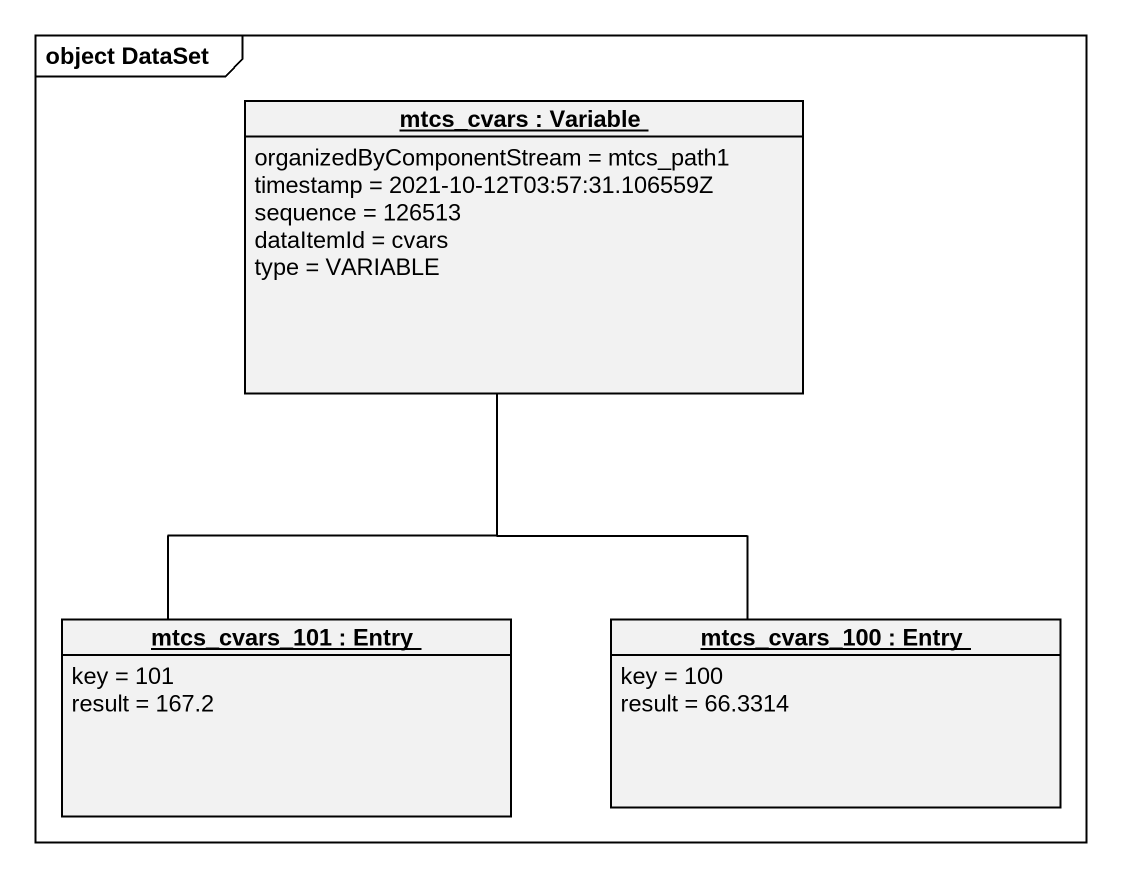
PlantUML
@startuml
mainframe object DataSet
hide circle
hide empty members
object "mtcs_cvars : Variable" as mtcs_cvars {
  organizedByComponentStream = mtcs_path1
  timestamp = 2021-10-12T03:57:31.106559Z
  sequence = 126513
  dataItemId = cvars
  type = VARIABLE
}
object "mtcs_cvars_101 : Entry" as mtcs_cvars_101 {
  key = 101
  result = 167.2
}
object "mtcs_cvars_100 : Entry" as mtcs_cvars_100 {
  key = 100
  result = 66.3314
}
mtcs_cvars -- mtcs_cvars_101
mtcs_cvars -- mtcs_cvars_100
@enduml
